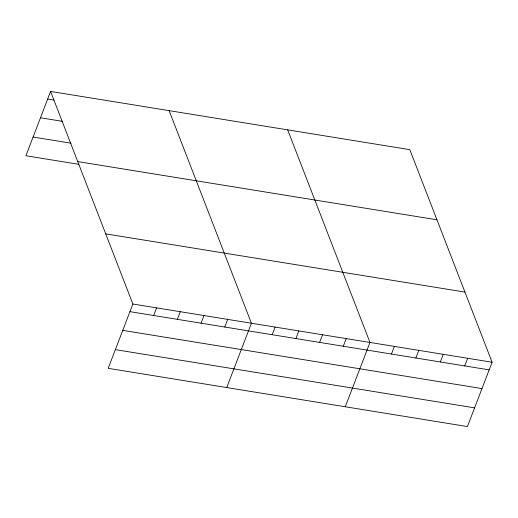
<?xml version="1.0" encoding="UTF-8"?>
<svg xmlns="http://www.w3.org/2000/svg" width="518" height="518" viewBox="0 0 518 518"><rect width="100%" height="100%" fill="white"/><g stroke="black" fill="none" stroke-linecap="round" stroke-linejoin="round"><path stroke-width="0.78" d="M50.589 91.433L132.873 304.027L108.184 368.343L467.411 426.567L492.1 362.244L409.816 149.657L50.589 91.433L25.9 155.756L78.853 164.335M153.652 315.501L156.585 307.867M177.363 319.341L180.29 311.713M201.068 323.187L204.001 315.553M224.78 327.026L227.706 319.399M226.729 387.555L251.418 323.238L169.133 110.645M272.196 334.712L275.129 327.078M295.907 338.558L298.834 330.924M319.612 342.398L322.546 334.764M343.324 346.238L346.251 338.61M345.273 406.772L369.962 342.45L287.678 129.863M391.459 354.04L394.392 346.412M415.889 358.003L418.816 350.369M440.313 361.959L443.246 354.325M464.743 365.922L467.67 358.288M47.662 99.067L53.982 100.091M40.482 117.774L62.607 121.361M33.081 137.05L71.018 143.195M77.745 161.59L436.972 219.807M105.717 233.871L464.944 292.087M132.873 304.027L492.1 362.244M129.94 311.661L489.173 369.878M122.76 330.367L481.993 388.584M115.365 349.637L474.592 407.86"/></g></svg>
